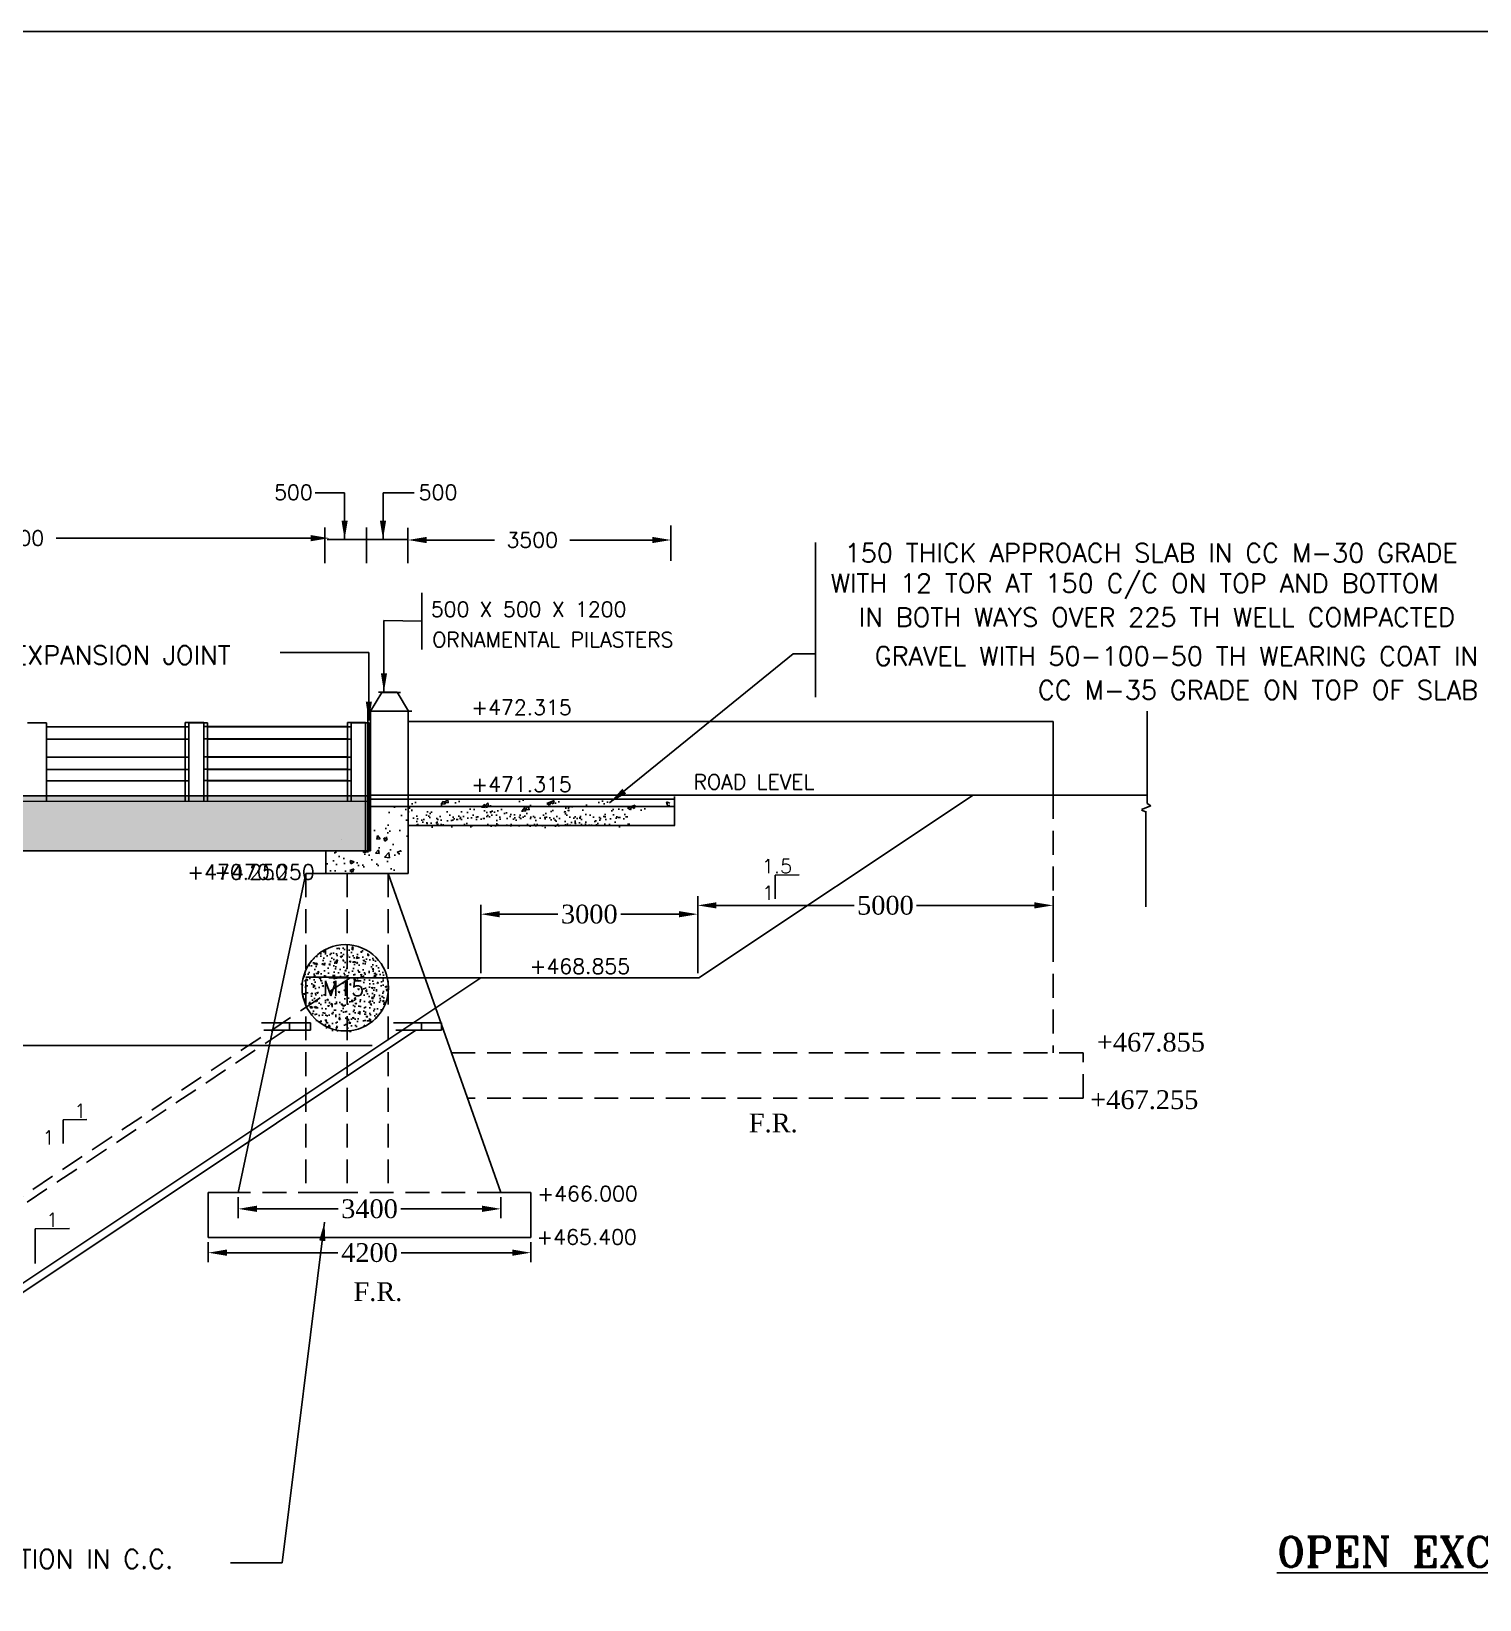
# Model space of a CAD drawing. Header units: millimetres. Extents: x 173 to 1182, y 876 to 1915.
# Drawn here: x 549.1 to 741.9, y 1262.4 to 1471.3 of the extents above; entities that cross this region are included whole.
import ezdxf

# ---------------------------------------------------------------- set-up
doc = ezdxf.new("R2010")
doc.units = ezdxf.units.MM
doc.linetypes.add('HIDDEN', pattern=[9.525, 6.35, -3.175])
doc.styles.add('ROMANS', font='romans')
doc.styles.add('ROMANT', font='romant')
doc.styles.get("Standard").update_dxf_attribs({"font": 'times.ttf'})
doc.styles.add('TIMES NEW ROMAN', font='times.ttf')
doc.dimstyles.new('ISO-25', dxfattribs={"dimtxt": 2.5, "dimasz": 2.5, "dimexe": 1.25, "dimexo": 0.625, "dimtad": 0, "dimtih": 1, "dimtoh": 1, "dimlfac": 100, "dimtxsty": 'TIMES NEW ROMAN', "dimcen": 2.5, "dimadec": 0, "dimazin": 0, "dimtfac": 1, "dimtmove": 0, "dimatfit": 3, "dimfxl": 1, "dimarcsym": 0})
doc.dimstyles.get("Standard").update_dxf_attribs({"dimtxt": 2, "dimasz": 2.5, "dimexe": 0.18, "dimexo": 0.18, "dimgap": 1.5, "dimtad": 0, "dimtih": 1, "dimtoh": 1, "dimdec": 0, "dimlfac": 100, "dimzin": 0, "dimdsep": 46, "dimtxsty": 'ROMANS', "dimcen": 0.09, "dimadec": 0, "dimazin": 0, "dimtfac": 1, "dimtdec": 0, "dimtofl": 0, "dimtmove": 1, "dimatfit": 1, "dimfxl": 1, "dimtolj": 1, "dimtzin": 0, "dimarcsym": 0})
pattern_1 = [(50, (141.2165, 607.797), (5.379451, -0.47064), [0.5625, -6.1875]), (355, (141.2165, 607.797), (-1.040635, 5.64144), [0.45, -4.95]), (100.4514, (141.665, 607.758), (4.33882, 5.170797), [0.47805, -5.258566]), (46.1842, (141.2165, 609.297), (8.00431, -1.241393), [0.84375, -9.28125]), (96.6356, (141.8835, 609.194), (7.00997, 7.305884), [0.71708, -7.88785]), (351.1842, (141.2165, 609.297), (7.009965, 7.30589), [0.675, -7.425]), (21, (141.9665, 608.922), (4.476803, -3.019642), [0.5625, -6.1875]), (326, (141.9665, 608.922), (1.824865, 5.438625), [0.45, -4.95]), (71.4514, (142.3396, 608.6705), (6.30167, 2.41898), [0.47805, -5.258566]), (37.5, (141.2165, 607.797), (0.091199, 2.496704), [0, -4.89, 0, -5.025, 0, -4.96875]), (7.5, (141.2165, 607.797), (1.9730215, 2.958088), [0, -2.865, 0, -4.7775, 0, -1.89375]), (327.5, (139.544, 607.797), (4.0036683, -0.1691615), [0, -1.875, 0, -5.85, 0, -7.7625]), (317.5, (138.794, 607.797), (4.373896, 0.750787), [0, -2.4375, 0, -3.885, 0, -5.5125])]

# ---------------------------------------------------------------- blocks, each defined once
blk = doc.blocks.new('*D93')
at = {"color": 0, "lineweight": -2, "transparency": 16777216}
for p, q in [((508.59, 1403.89), (508.59, 1403.96)), ((511.09, 1403.78), (542.31, 1403.78)), ((586.24, 1403.78), (552.36, 1403.78)), ((588.74, 1403.64), (588.74, 1403.6))]:
    blk.add_line(p, q, dxfattribs=at)
at = {"color": 0, "transparency": 16777216}
for points in [[(511.09, 1404.19), (511.09, 1403.36), (508.59, 1403.78)], [(586.24, 1404.19), (586.24, 1403.36), (588.74, 1403.78)]]:
    blk.add_solid(points, dxfattribs=at)
at = {"layer": 'Defpoints', "color": 0, "transparency": 16777216}
for p in [(508.59, 1403.78), (588.74, 1403.82), (508.59, 1403.71)]:
    blk.add_point(p, dxfattribs=at)
at = {"color": 0, "transparency": 16777216, "insert": (547.34, 1403.78), "char_height": 2, "attachment_point": 5, "style": 'ROMANS'}
blk.add_mtext('\\A1;8000', dxfattribs=at)
blk = doc.blocks.new('*D95')
at = {"color": 0, "lineweight": -2, "transparency": 16777216}
for p, q in [((599.21, 1402.98), (599.21, 1403.71)), ((601.71, 1403.53), (610.74, 1403.53)), ((631.74, 1403.53), (620.79, 1403.53)), ((634.24, 1403.29), (634.24, 1403.71))]:
    blk.add_line(p, q, dxfattribs=at)
at = {"color": 0, "transparency": 16777216}
for points in [[(601.71, 1403.95), (601.71, 1403.11), (599.21, 1403.53)], [(631.74, 1403.95), (631.74, 1403.11), (634.24, 1403.53)]]:
    blk.add_solid(points, dxfattribs=at)
at = {"layer": 'Defpoints', "color": 0, "transparency": 16777216}
for p in [(599.21, 1402.8), (634.24, 1403.53), (634.24, 1403.11)]:
    blk.add_point(p, dxfattribs=at)
at = {"color": 0, "transparency": 16777216, "insert": (615.76, 1403.53), "char_height": 2, "attachment_point": 5, "style": 'ROMANS'}
blk.add_mtext('\\A1;3500', dxfattribs=at)
blk = doc.blocks.new('*D114')
at = {"color": 0, "lineweight": -2, "transparency": 16777216}
for p, q in [((572.59, 1309.99), (572.59, 1307.35)), ((615.59, 1309.99), (615.59, 1307.35)), ((575.09, 1308.6), (589.87, 1308.6)), ((613.09, 1308.6), (598.32, 1308.6))]:
    blk.add_line(p, q, dxfattribs=at)
at = {"color": 0, "transparency": 16777216}
for points in [[(575.09, 1309.02), (575.09, 1308.19), (572.59, 1308.6)], [(613.09, 1309.02), (613.09, 1308.19), (615.59, 1308.6)]]:
    blk.add_solid(points, dxfattribs=at)
at = {"layer": 'Defpoints', "color": 0, "transparency": 16777216}
for p in [(572.59, 1310.62), (615.59, 1310.62), (572.59, 1308.6)]:
    blk.add_point(p, dxfattribs=at)
at = {"color": 0, "transparency": 16777216, "insert": (594.09, 1308.6), "char_height": 2.5, "attachment_point": 5, "style": 'TIMES NEW ROMAN'}
blk.add_mtext('4200', dxfattribs=at)
blk = doc.blocks.new('*D113')
at = {"color": 0, "lineweight": -2, "transparency": 16777216}
for p, q in [((608.92, 1345.83), (608.92, 1354.94)), ((611.42, 1353.69), (619.18, 1353.69)), ((635.3, 1353.69), (627.54, 1353.69)), ((637.8, 1345.83), (637.8, 1354.94))]:
    blk.add_line(p, q, dxfattribs=at)
at = {"color": 0, "transparency": 16777216}
for points in [[(611.42, 1354.1), (611.42, 1353.27), (608.92, 1353.69)], [(635.3, 1354.1), (635.3, 1353.27), (637.8, 1353.69)]]:
    blk.add_solid(points, dxfattribs=at)
at = {"layer": 'Defpoints', "color": 0, "transparency": 16777216}
for p in [(608.92, 1353.69), (608.92, 1345.2), (637.8, 1345.2)]:
    blk.add_point(p, dxfattribs=at)
at = {"color": 0, "transparency": 16777216, "insert": (623.36, 1353.69), "char_height": 2.5, "attachment_point": 5, "style": 'TIMES NEW ROMAN'}
blk.add_mtext('3000', dxfattribs=at)
blk = doc.blocks.new('*D112')
at = {"color": 0, "lineweight": -2, "transparency": 16777216}
for p, q in [((637.8, 1349.27), (637.8, 1356.11)), ((685.13, 1350.17), (685.13, 1356.11)), ((640.3, 1354.86), (658.63, 1354.86)), ((682.63, 1354.86), (666.96, 1354.86))]:
    blk.add_line(p, q, dxfattribs=at)
at = {"color": 0, "transparency": 16777216}
for points in [[(640.3, 1355.28), (640.3, 1354.45), (637.8, 1354.86)], [(682.63, 1355.28), (682.63, 1354.45), (685.13, 1354.86)]]:
    blk.add_solid(points, dxfattribs=at)
at = {"layer": 'Defpoints', "color": 0, "transparency": 16777216}
for p in [(685.13, 1354.86), (685.13, 1349.55), (637.8, 1348.64)]:
    blk.add_point(p, dxfattribs=at)
at = {"color": 0, "transparency": 16777216, "insert": (662.8, 1354.86), "char_height": 2.5, "attachment_point": 5, "style": 'TIMES NEW ROMAN'}
blk.add_mtext('5000', dxfattribs=at)
blk = doc.blocks.new('*D111')
at = {"color": 0, "lineweight": -2, "transparency": 16777216}
for p, q in [((576.59, 1315.99), (576.59, 1313.19)), ((579.09, 1314.44), (589.92, 1314.44)), ((609.09, 1314.44), (598.27, 1314.44)), ((611.59, 1315.99), (611.59, 1313.19))]:
    blk.add_line(p, q, dxfattribs=at)
at = {"color": 0, "transparency": 16777216}
for points in [[(579.09, 1314.86), (579.09, 1314.03), (576.59, 1314.44)], [(609.09, 1314.86), (609.09, 1314.03), (611.59, 1314.44)]]:
    blk.add_solid(points, dxfattribs=at)
at = {"layer": 'Defpoints', "color": 0, "transparency": 16777216}
for p in [(576.59, 1316.62), (611.59, 1316.62), (576.59, 1314.44)]:
    blk.add_point(p, dxfattribs=at)
at = {"color": 0, "transparency": 16777216, "insert": (594.09, 1314.44), "char_height": 2.5, "attachment_point": 5, "style": 'TIMES NEW ROMAN'}
blk.add_mtext('3400', dxfattribs=at)

msp = doc.modelspace()

# ---------------------------------------------------------------- hatches: boundary and pattern name
h = msp.add_hatch()
h.set_pattern_fill('AR-CONC', color=256, scale=0.75, style=0)
h.set_pattern_definition(pattern_1)
edge = h.paths.add_edge_path()
edge.add_line((457.42528, 1362.12811), (588.50094, 1362.12811))
edge.add_line((588.74319, 1362.12811), (594.04319, 1362.12811))
edge.add_line((594.04319, 1369.62896), (594.04319, 1362.12811))
edge.add_line((594.04319, 1369.46228), (503.08533, 1369.46228))
edge.add_line((503.08558, 1369.48913), (457.42528, 1369.48913))
edge.add_line((326.85071, 1362.12811), (457.50295, 1362.12811))
edge.add_line((457.50295, 1369.50169), (411.96687, 1369.50169))
edge.add_line((321.28433, 1369.50172), (411.81317, 1369.50172))
edge.add_line((320.99943, 1362.12811), (326.58433, 1362.12811))
edge.add_line((326.85071, 1362.12811), (326.58433, 1362.12811))
edge.add_line((321.28433, 1369.7347), (321.28433, 1362.12811))
h = msp.add_hatch()
h.set_pattern_fill('AR-CONC', color=256, scale=0.75, style=0)
h.set_pattern_definition([(50, (152.0716, 947.223), (5.37945, -0.47064), [0.5625, -6.1875]), (355, (152.0716, 947.223), (-1.040635, 5.64144), [0.45, -4.95]), (100.4514, (152.52, 947.1837), (4.33882, 5.170797), [0.47805, -5.258566]), (46.1842, (152.0716, 948.723), (8.00431, -1.24139), [0.84375, -9.28125]), (96.6356, (152.739, 948.6195), (7.00997, 7.30588), [0.71708, -7.88785]), (351.1842, (152.072, 948.723), (7.00996, 7.30589), [0.675, -7.425]), (21, (152.8216, 948.348), (4.476803, -3.019642), [0.5625, -6.1875]), (326, (152.8216, 948.348), (1.824865, 5.438625), [0.45, -4.95]), (71.4514, (153.1947, 948.0963), (6.30167, 2.41898), [0.47805, -5.258566]), (37.5, (152.0716, 947.223), (0.091199, 2.496704), [0, -4.89, 0, -5.025, 0, -4.96875]), (7.5, (152.0716, 947.223), (1.973022, 2.958088), [0, -2.865, 0, -4.7775, 0, -1.89375]), (327.5, (150.399, 947.223), (4.003668, -0.1691615), [0, -1.875, 0, -5.85, 0, -7.7625]), (317.5, (149.649, 947.223), (4.373896, 0.750787), [0, -2.4375, 0, -3.885, 0, -5.5125])])
h.paths.add_polyline_path([(610.26624, 1367.25172), (612.51624, 1368.75172), (598.26624, 1368.75172), (598.26624, 1367.25172)])
h.paths.add_polyline_path([(612.51624, 1368.75172), (610.26624, 1367.25172), (633.26624, 1367.25172), (633.26624, 1368.75172)])
h = msp.add_hatch()
h.set_pattern_fill('AR-CONC', color=256, scale=0.75, style=0)
h.set_pattern_definition([(50, (152.5486, 947.4033), (5.37945, -0.47064), [0.5625, -6.1875]), (355, (152.5486, 947.4033), (-1.040635, 5.64144), [0.45, -4.95]), (100.4514, (152.997, 947.364), (4.33882, 5.170797), [0.47805, -5.258566]), (46.1842, (152.5486, 948.903), (8.00431, -1.24139), [0.84375, -9.28125]), (96.6356, (153.2156, 948.8), (7.00997, 7.30588), [0.71708, -7.88785]), (351.1842, (152.5486, 948.903), (7.00996, 7.30589), [0.675, -7.425]), (21, (153.2986, 948.5283), (4.476803, -3.019642), [0.5625, -6.1875]), (326, (153.2986, 948.5283), (1.824865, 5.438625), [0.45, -4.95]), (71.4514, (153.6716, 948.2767), (6.30167, 2.41898), [0.47805, -5.258566]), (37.5, (152.5486, 947.4033), (0.091199, 2.496704), [0, -4.89, 0, -5.025, 0, -4.96875]), (7.5, (152.5486, 947.4033), (1.973022, 2.958088), [0, -2.865, 0, -4.7775, 0, -1.89375]), (327.5, (150.876, 947.4033), (4.003668, -0.1691615), [0, -1.875, 0, -5.85, 0, -7.7625]), (317.5, (150.126, 947.4033), (4.373896, 0.750787), [0, -2.4375, 0, -3.885, 0, -5.5125])])
h.paths.add_polyline_path([(610.74319, 1367.43208), (612.99319, 1368.93208), (598.74319, 1368.93208), (598.74319, 1367.43208)])
h.paths.add_polyline_path([(612.99319, 1368.93208), (610.74319, 1367.43208), (633.74319, 1367.43208), (633.74319, 1368.93208)])
h = msp.add_hatch()
h.set_pattern_fill('AR-CONC', color=256, style=0)
h.set_pattern_definition([(130, (773.634, 562.0006), (-7.1726, -0.62752), [0.75, -8.25]), (185, (773.634, 562.001), (1.387513, 7.52192), [0.6, -6.6]), (79.5486, (773.0364, 561.948), (-5.785094, 6.894395), [0.6374, -7.01142]), (133.8158, (773.634, 564.001), (-10.67241, -1.65519), [1.125, -12.375]), (83.3644, (772.745, 563.863), (-9.34663, 9.74118), [0.9561, -10.51713]), (188.8158, (773.634, 564.001), (-9.34662, 9.74119), [0.9, -9.9]), (159, (772.634, 563.5006), (-5.96907, -4.02619), [0.75, -8.25]), (214, (772.634, 563.501), (-2.43315, 7.2515), [0.6, -6.6]), (108.5486, (772.1367, 563.165), (-8.402226, 3.225305), [0.6374, -7.01142]), (142.5, (773.634, 562.0006), (-0.1215986, 3.3289385), [0, -6.52, 0, -6.7, 0, -6.625]), (172.5, (773.634, 562.0006), (-2.630695, 3.944117), [0, -3.82, 0, -6.37, 0, -2.525]), (212.5, (775.864, 562.0006), (-5.338224, -0.225549), [0, -2.5, 0, -7.8, 0, -10.35]), (222.5, (776.864, 562.0006), (-5.831862, 1.00105), [0, -3.25, 0, -5.18, 0, -7.35])])
h.paths.add_polyline_path([(629.6658, 1368.7374), (634.10189, 1368.7374), (634.10189, 1367.4315), (629.6658, 1367.4315)])
h = msp.add_hatch()
h.set_pattern_fill('AR-CONC', color=256, scale=0.75, style=0)
h.set_pattern_definition([(130, (773.634, 607.797), (-5.379451, -0.47064), [0.5625, -6.1875]), (185, (773.634, 607.797), (1.040635, 5.64144), [0.45, -4.95]), (79.5486, (773.186, 607.758), (-4.33882, 5.170797), [0.47805, -5.258566]), (133.8158, (773.634, 609.297), (-8.00431, -1.24139), [0.84375, -9.28125]), (83.3644, (772.967, 609.194), (-7.00997, 7.305884), [0.71708, -7.88785]), (188.8158, (773.634, 609.297), (-7.009965, 7.30589), [0.675, -7.425]), (159, (772.884, 608.922), (-4.476803, -3.019642), [0.5625, -6.1875]), (214, (772.884, 608.922), (-1.824865, 5.438625), [0.45, -4.95]), (108.5486, (772.511, 608.6705), (-6.30167, 2.41898), [0.47805, -5.258566]), (142.5, (773.634, 607.797), (-0.091199, 2.496704), [0, -4.89, 0, -5.025, 0, -4.96875]), (172.5, (773.634, 607.797), (-1.9730215, 2.958088), [0, -2.865, 0, -4.7775, 0, -1.89375]), (212.5, (775.3066, 607.797), (-4.0036683, -0.1691615), [0, -1.875, 0, -5.85, 0, -7.7625]), (222.5, (776.0566, 607.797), (-4.373896, 0.750787), [0, -2.4375, 0, -3.885, 0, -5.5125])])
edge = h.paths.add_edge_path()
edge.add_line((588.26624, 1359.11954), (593.85113, 1359.11954))
edge.add_line((588.26624, 1359.11954), (588.26624, 1362.12811))
edge.add_line((593.85113, 1362.12811), (588.26624, 1362.12811))
edge.add_line((593.85113, 1359.11954), (599.22685, 1359.11954))
edge.add_line((599.22685, 1359.12651), (599.22685, 1367.3344))
edge.add_line((599.2707, 1367.3344), (593.85113, 1367.3344))
edge.add_line((593.85113, 1367.3344), (593.85113, 1362.12811))
h = msp.add_hatch()
h.set_pattern_fill('AR-CONC', color=256, scale=0.75, style=0)
h.set_pattern_definition(pattern_1)
edge = h.paths.add_edge_path()
edge.add_line((594.24319, 1359.29729), (599.73327, 1359.29794))
edge.add_line((594.23823, 1359.29729), (588.74319, 1359.29649))
edge.add_line((588.74319, 1359.29649), (588.74319, 1362.12811))
edge.add_line((588.74319, 1362.12811), (594.04319, 1362.12811))
edge.add_line((594.24319, 1367.43208), (594.24319, 1362.12811))
edge.add_line((594.24319, 1362.12811), (594.04319, 1362.12811))
edge.add_line((599.73327, 1368.03915), (594.24319, 1368.03915))
edge.add_line((599.73327, 1362.81228), (599.73327, 1367.43208))
edge.add_line((599.73327, 1359.29794), (599.73327, 1363.03208))
h = msp.add_hatch()
h.set_pattern_fill('AR-SAND', color=256, style=0)
h.set_pattern_definition([(142.5, (957.7655, 604.3813), (0.0629934, 1.9268238), [0, -1.52, 0, -1.7, 0, -1.625]), (172.5, (957.7655, 604.3813), (-1.769777, 2.822146), [0, -0.82, 0, -1.37, 0, -0.525]), (212.5, (958.9955, 604.3813), (-3.114142, 0.005659), [0, -0.5, 0, -1.8, 0, -2.35]), (222.5, (958.9955, 604.3813), (-3.006127, 0.8776756), [0, -0.25, 0, -1.18, 0, -1.35])])
h.paths.add_polyline_path([(598.98792, 1365.45494), (598.97301, 1367.70494), (628.46224, 1367.70494), (628.46224, 1366.87225), (628.46224, 1365.45494)])
h = msp.add_hatch()
h.set_pattern_fill('AR-SAND', color=256, style=0)
h.set_pattern_definition([(37.5, (48.0932, 604.1556), (-0.0629934, 1.9268238), [0, -1.52, 0, -1.7, 0, -1.625]), (7.5, (48.0932, 604.1556), (1.769777, 2.822146), [0, -0.82, 0, -1.37, 0, -0.525]), (327.5, (46.8632, 604.1556), (3.114142, 0.005659), [0, -0.5, 0, -1.8, 0, -2.35]), (317.5, (46.8632, 604.1556), (3.0061266, 0.8776756), [0, -0.25, 0, -1.18, 0, -1.35])])
h.paths.add_polyline_path([(599.94462, 1366.95531), (599.94462, 1365.14658), (629.45453, 1365.14658), (629.45453, 1366.64658), (629.45453, 1366.95531)])
h = msp.add_hatch()
h.set_pattern_fill('AR-CONC', color=256, scale=0.01, style=0)
h.set_pattern_definition([(130, (1307.0274, -565.6874), (-1.8218467, -0.1593909), [0.1905, -2.0955]), (185, (1307.0274, -565.6874), (0.3524283, 1.9105664), [0.1524, -1.6764]), (79.549, (1306.8755, -565.7007), (-1.469425, 1.7511669), [0.1619, -1.7809]), (133.8158, (1307.0274, -565.1794), (-2.7107904, -0.4204233), [0.28575, -3.14325]), (83.3644, (1306.8015, -565.2144), (-2.3740423, 2.4742556), [0.24285, -2.67135]), (188.816, (1307.0274, -565.1794), (-2.374046, 2.474251), [0.2286, -2.5146]), (159, (1306.7734, -565.3064), (-1.5161488, -1.0226552), [0.1905, -2.0955]), (214, (1306.7734, -565.3064), (-0.6180203, 1.8418797), [0.1524, -1.6764]), (108.5486, (1306.647, -565.3916), (-2.1341649, 0.8192286), [0.1619, -1.7809]), (142.5, (1307.0274, -565.6874), (-0.03088603, 0.84555039), [0, -1.65608, 0, -1.7018, 0, -1.68275]), (172.5, (1307.0274, -565.6874), (-0.66819663, 1.00180575), [0, -0.97028, 0, -1.61798, 0, -0.64135]), (212.5, (1307.5938, -565.6874), (-1.35590595, -0.05728744), [0, -0.635, 0, -1.9812, 0, -2.6289]), (222.5, (1307.8478, -565.6874), (-1.4812918, 0.2542649), [0, -0.8255, 0, -1.31572, 0, -1.8669])])
h.paths.add_polyline_path([(584.96374, 1343.74539, -1), (596.46756, 1343.74539, -1)])
h.paths.add_polyline_path([(594.21247, 1342.32473), (587.7839, 1342.32473), (587.7839, 1345.32473), (594.21247, 1345.32473)], flags=24)

# ---------------------------------------------------------------- linework, layer by layer
for p, q in [((1068.25993, 1471.28119), (173.25993, 1471.28119)), ((588.1434, 1400.43508), (588.1434, 1405.18643)), ((593.67632, 1400.43508), (593.67632, 1405.18643)), ((599.21179, 1400.43508), (599.21179, 1405.16611)), ((634.24152, 1400.74436), (634.24152, 1405.4754)), ((599.21179, 1403.60058), (588.4529, 1403.60058)), ((653.48798, 1403.18824), (653.48798, 1382.58498)), ((601.07727, 1396.48109), (601.07727, 1388.95292)), ((588.81411, 1388.55151), (582.17217, 1388.55151)), ((595.74319, 1383.23983), (594.24319, 1380.71228)), ((595.26624, 1383.27927), (597.78301, 1383.27927)), ((595.74319, 1383.23983), (598.23327, 1383.23983)), ((597.78301, 1383.27927), (599.28301, 1380.75172)), ((548.56426, 1379.16228), (551.06426, 1379.16228)), ((551.06426, 1368.71228), (551.06426, 1379.16228)), ((569.53839, 1368.75172), (569.53839, 1379.20172)), ((569.53839, 1379.20172), (572.03839, 1379.20172)), ((570.01535, 1379.16228), (572.51535, 1379.16228)), ((570.01535, 1368.71228), (570.01535, 1379.16228)), ((572.03839, 1368.75172), (572.03839, 1379.20172)), ((572.51535, 1368.71228), (572.51535, 1379.16228)), ((591.16624, 1368.75172), (591.16624, 1379.20172)), ((591.16624, 1379.20172), (593.56624, 1379.20172)), ((591.64319, 1379.16228), (594.04319, 1379.16228)), ((591.64319, 1368.71228), (591.64319, 1379.16228)), ((593.56624, 1379.20172), (593.56624, 1370.10268)), ((593.76624, 1380.75172), (599.27226, 1380.75172)), ((593.84671, 1380.7366), (593.84671, 1368.45607)), ((594.04319, 1379.16228), (594.04319, 1369.73983)), ((594.24319, 1380.71228), (594.24319, 1367.6654)), ((594.24319, 1380.71228), (599.73327, 1380.71228)), ((599.24152, 1380.75172), (599.24152, 1367.3344)), ((634.7114, 1379.35848), (599.24152, 1379.35848)), ((685.12528, 1379.35848), (599.39686, 1379.35848)), ((685.12528, 1379.35848), (685.12528, 1369.54884)), ((697.67507, 1380.7359), (697.67507, 1368.41851)), ((551.06426, 1378.65148), (570.01535, 1378.65148)), ((551.06426, 1377.00148), (570.01535, 1377.00148)), ((572.03839, 1378.69092), (591.16624, 1378.69092)), ((572.03839, 1377.04092), (591.16624, 1377.04092)), ((572.51535, 1378.65148), (591.64319, 1378.65148)), ((572.51535, 1377.00148), (591.64319, 1377.00148)), ((551.06426, 1374.60148), (570.01535, 1374.60148)), ((572.03839, 1374.64092), (591.16624, 1374.64092)), ((572.51535, 1374.60148), (591.64319, 1374.60148)), ((570.01535, 1372.95148), (551.06426, 1372.95148)), ((591.16624, 1372.99092), (572.03839, 1372.99092)), ((591.64319, 1372.95148), (572.51535, 1372.95148)), ((570.01535, 1371.45148), (551.06426, 1371.45148)), ((591.16624, 1371.49092), (572.03839, 1371.49092)), ((591.64319, 1371.45148), (572.51535, 1371.45148)), ((593.56624, 1370.10268), (593.56624, 1369.7347)), ((593.56624, 1369.7347), (593.56624, 1362.12811)), ((697.67507, 1369.54884), (593.84671, 1369.54884)), ((593.85113, 1368.56173), (593.85113, 1367.83134)), ((594.04319, 1369.62896), (594.04319, 1369.73983)), ((594.04319, 1369.62896), (594.04319, 1362.12811)), ((599.6633, 1369.01763), (594.17322, 1369.01763)), ((634.64143, 1369.02832), (599.6633, 1369.02832)), ((634.7114, 1365.49081), (634.7114, 1369.35848)), ((674.46889, 1369.54884), (637.95295, 1345.20488)), ((697.67507, 1368.41851), (698.15926, 1368.12565)), ((593.85113, 1367.3344), (593.85113, 1367.83134)), ((593.85113, 1367.3344), (593.85113, 1362.12811)), ((599.73327, 1368.03915), (594.24319, 1368.03915)), ((594.24319, 1367.6654), (594.24319, 1367.43208)), ((594.24319, 1367.43208), (594.24319, 1362.12811)), ((599.22685, 1359.12651), (599.22685, 1367.3344)), ((634.7114, 1368.04985), (599.73327, 1368.04985)), ((599.73327, 1367.64409), (599.73327, 1367.43208)), ((698.15926, 1368.12565), (696.91686, 1367.63791)), ((696.91686, 1367.55223), (697.50238, 1367.30587)), ((697.50238, 1367.39154), (697.50238, 1354.6488)), ((634.24817, 1365.49081), (599.17466, 1365.49081)), ((634.73327, 1365.49081), (599.73327, 1365.49081)), ((629.47648, 1365.49081), (633.15989, 1365.49081)), ((457.42528, 1362.12811), (588.50094, 1362.12811)), ((587.99985, 1362.12811), (588.26624, 1362.12811)), ((588.26624, 1359.11954), (588.26624, 1362.12811)), ((593.85113, 1362.12811), (588.26624, 1362.12811)), ((588.50094, 1362.12811), (588.74319, 1362.12811)), ((588.74319, 1362.12811), (594.04319, 1362.12811)), ((590.31042, 1363.59599), (590.31042, 1363.59599)), ((594.24319, 1362.12811), (594.04319, 1362.12811)), ((585.59391, 1359.11954), (576.59391, 1316.61954)), ((585.59391, 1359.11954), (591.1788, 1359.11954)), ((588.26624, 1359.11954), (593.85113, 1359.11954)), ((591.1788, 1359.11954), (596.55452, 1359.11954)), ((593.85113, 1359.11954), (599.22685, 1359.11954)), ((596.59391, 1359.11954), (611.59391, 1316.61954)), ((585.27894, 1357.56992), (585.27894, 1357.56992)), ((585.59391, 1345.28863), (591.1788, 1345.28863)), ((608.92528, 1345.20488), (524.92528, 1289.20488)), ((605.12528, 1345.20488), (635.12528, 1345.20488)), ((607.95295, 1345.20488), (637.95295, 1345.20488)), ((583.41502, 1339.22721), (583.41502, 1338.22721)), ((586.24269, 1339.22721), (586.24269, 1338.22721)), ((600.99269, 1339.22721), (600.99269, 1338.22721)), ((603.66502, 1339.22721), (603.66502, 1338.22721)), ((600.26154, 1338.22721), (525.22806, 1288.20488)), ((594.45295, 1336.20488), (319.48311, 1336.20488)), ((576.59391, 1316.61954), (572.59391, 1316.61954)), ((572.59391, 1316.61954), (572.59391, 1310.61954)), ((585.59391, 1316.61954), (591.1788, 1316.61954)), ((611.59391, 1316.61954), (615.59391, 1316.61954)), ((615.59391, 1316.61954), (615.59391, 1310.61954)), ((549.55079, 1311.78132), (554.12948, 1311.81697)), ((549.55079, 1311.78132), (549.55079, 1307.18245)), ((615.59391, 1310.61954), (572.59391, 1310.61954))]:
    msp.add_line(p, q)
at = {"linetype": 'HIDDEN', "ltscale": 0.5}
for p, q in [((685.12528, 1369.54884), (685.12528, 1335.20488)), ((585.59391, 1359.11954), (585.59391, 1316.61954)), ((591.09391, 1359.11954), (591.09391, 1316.61954)), ((596.59391, 1359.11954), (596.59391, 1316.61954)), ((648.11821, 1358.89185), (652.6969, 1358.92751)), ((648.11821, 1358.89185), (648.11821, 1354.29299)), ((591.50295, 1345.20488), (507.50295, 1289.20488)), ((588.67528, 1345.20488), (618.67528, 1345.20488)), ((591.50295, 1345.20488), (621.50295, 1345.20488)), ((582.83921, 1338.22721), (508.05765, 1288.37283)), ((689.12528, 1335.20488), (605.03438, 1335.20488)), ((689.12528, 1329.20488), (689.12528, 1335.20488)), ((689.12528, 1329.20488), (607.15202, 1329.20488)), ((553.2739, 1326.2983), (557.85259, 1326.33395)), ((553.2739, 1326.2983), (553.2739, 1321.69943)), ((611.59391, 1316.61954), (576.59391, 1316.61954))]:
    msp.add_line(p, q, dxfattribs=at)
at = {"linetype": 'HIDDEN'}
for p, q in [((579.70877, 1339.22721), (583.41502, 1339.22721)), ((582.53644, 1339.22721), (586.24269, 1339.22721)), ((597.28644, 1339.22721), (600.99269, 1339.22721)), ((599.95877, 1339.22721), (603.66502, 1339.22721)), ((580.01154, 1338.22721), (583.41502, 1338.22721)), ((582.83921, 1338.22721), (586.24269, 1338.22721)), ((597.58921, 1338.22721), (600.99269, 1338.22721)), ((600.26154, 1338.22721), (603.66502, 1338.22721))]:
    msp.add_line(p, q, dxfattribs=at)
at = {"const_width": 0.2, "flags": 128}
for points in [[(594.04319, 1369.46228), (503.08533, 1369.46228)], [(594.04319, 1368.71228), (503.08533, 1368.71228)]]:
    msp.add_lwpolyline(points, dxfattribs=at)
msp.add_circle((590.86031, 1343.88335), 5.75191)

# ---------------------------------------------------------------- texts
for s, height, style, p in [('500', 2, 'ROMANS', (581.38584, 1408.86873)), ('500', 2, 'ROMANS', (600.64225, 1408.86873)), ('150 THICK APPROACH SLAB IN CC M-30 GRADE', 2.5, 'ROMANS', (657.36486, 1400.56759)), ('WITH 12 TOR AT 150 C/C ON TOP AND BOTTOM', 2.5, 'ROMANS', (655.50697, 1396.51997)), ('500 X 500 X 1200', 2, 'ROMANS', (602.25454, 1393.30715)), ('IN BOTH WAYS OVER 225 TH WELL COMPACTED', 2.5, 'ROMANS', (659.24517, 1392.00297)), ('ORNAMENTAL PILASTERS', 2, 'ROMANS', (602.43135, 1389.25953)), ('GRAVEL WITH 50-100-50 TH WEARING COAT IN', 2.5, 'ROMANS', (661.36467, 1386.81157)), ('CC M-35 GRADE ON TOP OF SLAB', 2.5, 'ROMANS', (683.1025, 1382.29456)), ('+472.315', 2, 'ROMANS', (607.65486, 1380.23867)), ('+471.315', 2, 'ROMANS', (607.65486, 1369.98849)), (' ROAD LEVEL', 2, 'ROMANS', (635.86764, 1370.31715)), ('+470.250', 2, 'ROMANS', (569.83481, 1358.29983)), ('+470.250', 2, 'ROMANS', (573.42438, 1358.29983)), ('+468.855', 2, 'ROMANS', (615.42832, 1345.75998)), ('M15 ', 2, 'ROMANS', (587.90295, 1342.82473)), ('+466.000', 2, 'ROMANS', (616.45086, 1315.46092)), ('1', 1.875, 'ROMANS', (551.02594, 1312.05106)), ('+465.400', 2, 'ROMANS', (616.3252, 1309.68792)), ('%%UOPEN EXCAVATED CLASSIFICATION FOR FOUNDATION', 4, 'ROMANT', (714.93321, 1266.75242))]:
    msp.add_text(s, height=height, dxfattribs=dict(style=style)).set_placement(p)
at = {"linetype": 'HIDDEN', "ltscale": 0.5, "style": 'ROMANS'}
for s, p in [('1.5', (646.35185, 1359.1616)), ('1', (646.39465, 1355.59953)), ('1', (554.74905, 1326.56804)), ('1', (550.54855, 1323.00598))]:
    msp.add_text(s, height=1.875, dxfattribs=at).set_placement(p)
for s, p in [('+467.855', (690.95563, 1335.39128)), ('+467.255', (690.0736, 1327.73438)), ('F.R.', (644.60329, 1324.63207)), ('F.R.', (591.9517, 1302.16335))]:
    msp.add_text(s, height=2.5).set_placement(p)
at = {"char_height": 2.5, "attachment_point": 1, "style": 'ROMANS'}
for s, insert, width in [('\\A1;12 TH. EXPANSION JOINT', (533.59075, 1389.44044), 80), ('600TH  FOUNDATION IN C.C. \\PM15 GRADE ', (520.25748, 1269.05556), 100)]:
    msp.add_mtext(s, dxfattribs=dict(at, insert=insert, width=width))

# ---------------------------------------------------------------- dimensions: what is measured, and where the dimension line sits
dim = msp.add_linear_dim(base=(508.58533, 1403.77536), p1=(588.74319, 1403.81573), p2=(508.58533, 1403.70885), text='8000', dimstyle='Standard')
dim.commit()
dim.dimension.update_dxf_attribs({"geometry": '*D93', "text_midpoint": (547.33731, 1403.77536), "dimtype": 160})
for base, p1, p2, text, dimstyle, picture, middle in [((634.24152, 1403.53144), (599.21179, 1402.80059), (634.24152, 1403.10988), '3500', 'Standard', '*D95', (615.7649, 1403.53144)), ((685.12528, 1354.86224), (637.79606, 1348.64085), (685.12528, 1349.54884), '5000', 'ISO-25', '*D112', (662.79606, 1354.86224)), ((608.92373, 1353.68697), (637.79606, 1345.20488), (608.92373, 1345.20488), '3000', 'ISO-25', '*D113', (623.35989, 1353.68697))]:
    dim = msp.add_linear_dim(base=base, p1=p1, p2=p2, angle=180, text=text, dimstyle=dimstyle)
    dim.commit()
    dim.dimension.update_dxf_attribs({"geometry": picture, "text_midpoint": middle, "dimtype": 160})
for base, p1, p2, text, picture, middle in [((576.59391, 1314.44447), (611.59391, 1316.61954), (576.59391, 1316.61954), '3400', '*D111', (594.09391, 1314.44447)), ((572.59391, 1308.60267), (615.59391, 1310.61954), (572.59391, 1310.61954), '4200', '*D114', (594.09391, 1308.60267))]:
    dim = msp.add_linear_dim(base=base, p1=p1, p2=p2, angle=180, text=text, dimstyle='ISO-25')
    dim.commit()
    dim.dimension.update_dxf_attribs({"geometry": picture, "text_midpoint": middle})

# ---------------------------------------------------------------- leaders
for points, dimstyle, override in [([(590.77641, 1403.60058), (590.77641, 1409.82239), (586.85381, 1409.82239)], 'Standard', {"dimgap": 1.5, "dimtad": 0}), ([(595.88768, 1403.60058), (595.88768, 1409.82239), (600.04802, 1409.82239)], 'Standard', {"dimgap": 1.5, "dimtad": 0}), ([(596.01624, 1383.27927), (596.01624, 1392.81539), (601.07727, 1392.717)], 'Standard', {"dimgap": 1.5, "dimtad": 0}), ([(594.00323, 1379.48802), (594.00323, 1388.55151), (588.81411, 1388.55151)], 'ISO-25', {"dimgap": 0.625, "dimtad": 0}), ([(626.07155, 1368.51148), (650.515, 1388.36817), (653.48798, 1388.36817)], 'ISO-25', {"dimgap": 0.625, "dimtad": 0}), ([(588.10074, 1312.66929), (582.47256, 1267.26933), (575.55865, 1267.26933)], 'ISO-25', {"dimgap": 0.625, "dimtad": 0})]:
    msp.add_leader(points, dimstyle=dimstyle, override=override)

doc.saveas('drawing.dxf')
